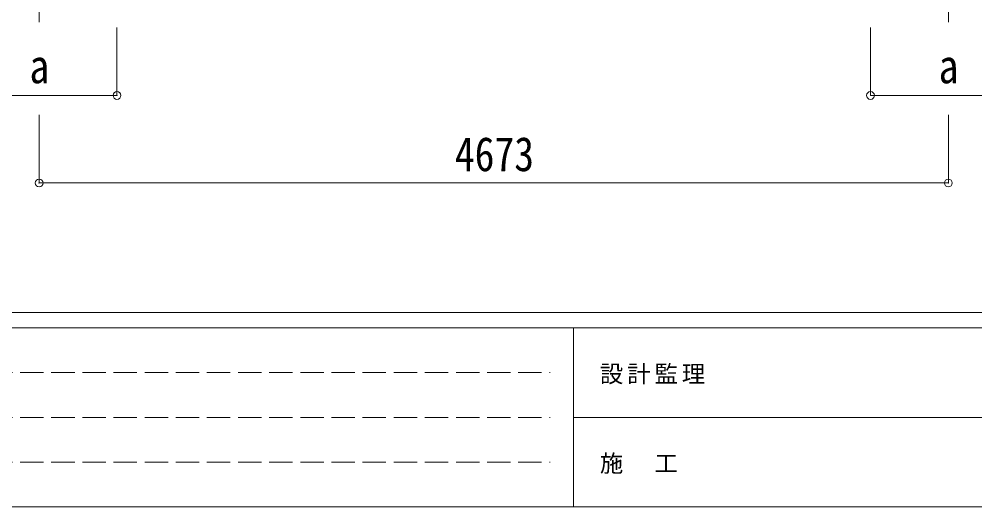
# Model space of a CAD drawing. Units: millimetres at full size, sheet at 1:40; details may follow other scales. Extents: x -11243 to 11243, y -7760 to 7760.
# Drawn here: x -7448 to -2536, y -7760 to -5253 of the extents above; entities that cross this region are included whole.
import ezdxf
from ezdxf.enums import TextEntityAlignment as Align

# ---------------------------------------------------------------- set-up
doc = ezdxf.new("R2010")
doc.units = ezdxf.units.MM
doc.header["$LTSCALE"] = 40
doc.header["$PDMODE"] = 32
doc.header["$PDSIZE"] = 40
doc.linetypes.add('CHAIN1', pattern=[8, 5, -1, 1, -1])
doc.linetypes.add('DASHED3', pattern=[4, 3, -1])
for name, color, linetype, lineweight in [('0-3_ELV2', 7, 'Continuous', 9), ('0-6_OTH_LINE', 6, 'Continuous', 9), ('F-0_240', 7, 'Continuous', 9)]:
    doc.layers.add(name, color=color, linetype=linetype, lineweight=lineweight)
doc.styles.add('ＭＳ ゴシック', font='')
doc.styles.get('ＭＳ ゴシック').set_extended_font_data('MS Gothic')

msp = doc.modelspace()

# ---------------------------------------------------------------- linework, layer by layer
at = {"layer": '0-3_ELV2', "color": 5, "linetype": 'CHAIN1'}
for p, q in [((-2672.34, -5268.04), (-2672.34, -1832.49)), ((-7345.34, -5268.04), (-7345.34, -1910.95))]:
    msp.add_line(p, q, dxfattribs=at)
at = {"layer": '0-3_ELV2', "color": 6}
for p, q in [((-6945.34, -5645.06), (-6945.34, -5296.06)), ((-3072.34, -5645.06), (-3072.34, -5296.06)), ((-7745.34, -5645.06), (-6945.34, -5645.06)), ((-2272.34, -5645.06), (-3072.34, -5645.06)), ((-7345.34, -6095.06), (-7345.34, -5745.06)), ((-2672.34, -6095.06), (-2672.34, -5745.06))]:
    msp.add_line(p, q, dxfattribs=at)
for p in [(-6945.34, -5645.06), (-3072.34, -5645.06), (-7345.34, -6095.06), (-2672.34, -6095.06)]:
    msp.add_point(p, dxfattribs=at)
at = {"layer": '0-6_OTH_LINE'}
msp.add_line((-7345.34, -6095.06), (-2672.34, -6095.06), dxfattribs=at)
at = {"layer": 'F-0_240', "color": 5}
for p, q in [((-11242.74, -6760), (10677.26, -6760)), ((-11242.74, -6840), (7121.58, -6840)), ((-4598.42, -6840), (-4598.42, -7760)), ((-4598.42, -7300), (3601.58, -7300)), ((-11242.74, -7760), (10677.26, -7760))]:
    msp.add_line(p, q, dxfattribs=at)
at = {"layer": 'F-0_240', "color": 4, "linetype": 'DASHED3'}
for p, q in [((-11122.75, -7070), (-4718.42, -7070)), ((-11122.75, -7300), (-4718.42, -7300)), ((-11122.75, -7530), (-4718.42, -7530))]:
    msp.add_line(p, q, dxfattribs=at)

# ---------------------------------------------------------------- texts
at = {"layer": '0-3_ELV2', "style": 'ＭＳ ゴシック', "width": 0.85}
for s, p in [('a', (-7395.34, -5635.06)), ('a', (-2722.34, -5635.06)), ('4673', (-5208.84, -6087.06))]:
    msp.add_text(s, height=176, dxfattribs=at).set_placement(p, align=Align.BOTTOM_LEFT)
at = {"layer": 'F-0_240', "char_height": 87.98, "attachment_point": 7, "style": 'ＭＳ ゴシック'}
for s, insert in [('\\T1.17;設計監理', (-4463.32, -7130)), ('\\T1.17;施\u3000工', (-4463.32, -7590))]:
    msp.add_mtext(s, dxfattribs=dict(at, insert=insert))

doc.saveas('drawing.dxf')
